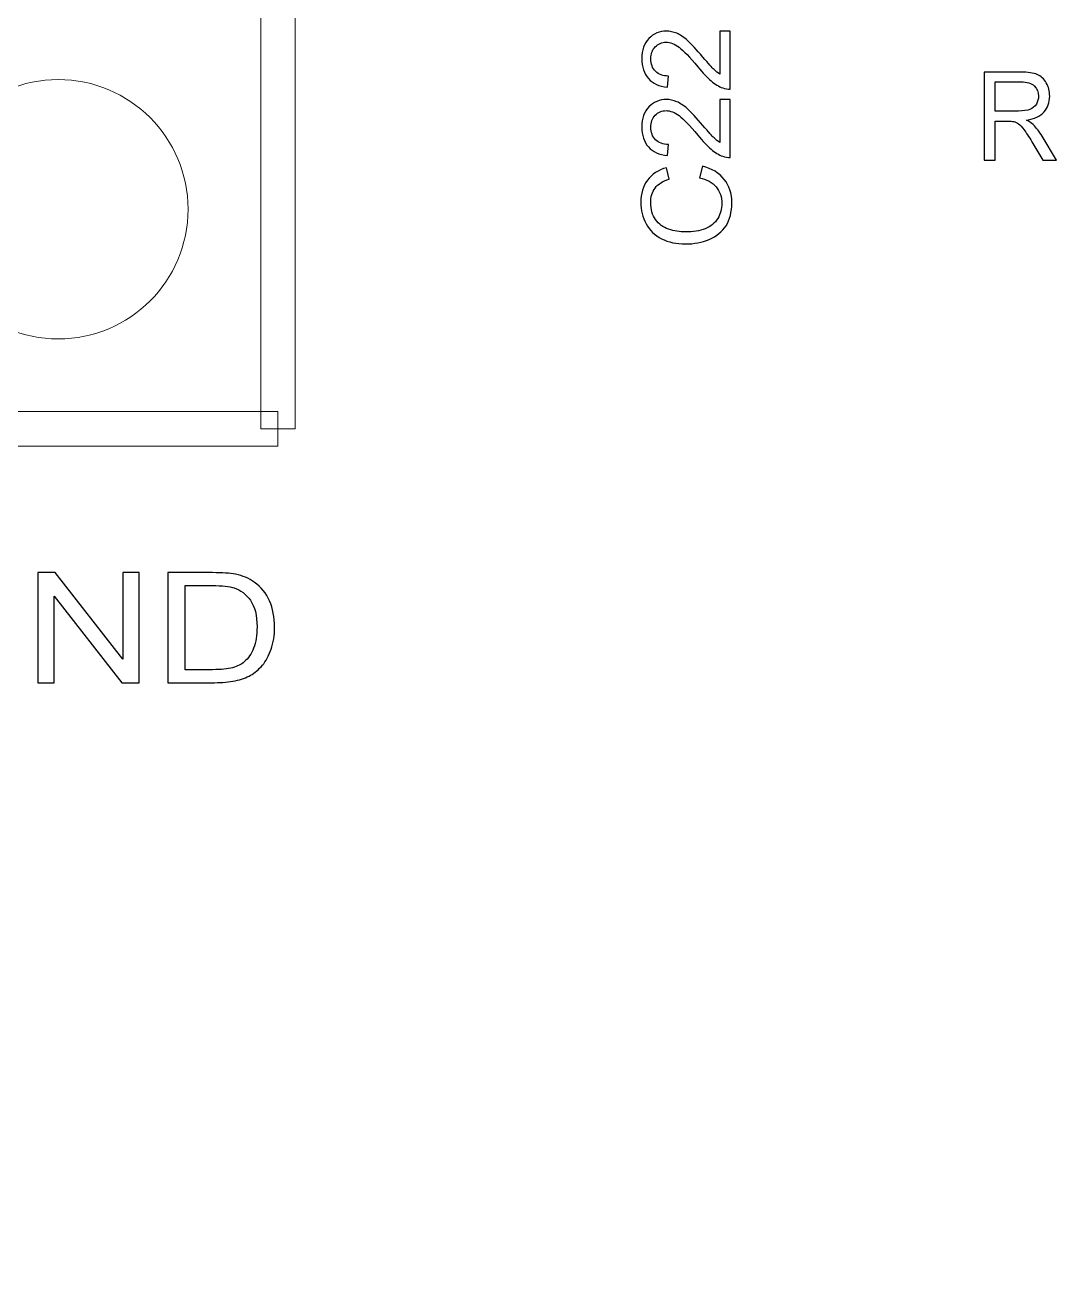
# Model space of a CAD drawing. Header units: millimetres. Extents: x -86 to 67, y -55 to 52.
# Drawn here: x -34.07 to -28.09, y -43.01 to -35.73 of the extents above; entities that cross this region are included whole.
import ezdxf

# ---------------------------------------------------------------- set-up
doc = ezdxf.new("R2010")
doc.units = ezdxf.units.MM
doc.header["$MEASUREMENT"] = 0
for name, color, linetype in [('BG_OUTLINE', 7, 'Continuous'), ('BG_SILKSCREEN_TOP', 7, 'Continuous'), ('PG_SILKSCREEN_TOP', 7, 'Continuous'), ('PIN_TOP', 7, 'Continuous'), ('RD_SILKSCREEN_TOP', 7, 'Continuous')]:
    doc.layers.add(name, color=color, linetype=linetype)

msp = doc.modelspace()

# ---------------------------------------------------------------- linework, layer by layer
at = {"layer": 'BG_OUTLINE', "color": 3, "lineweight": 9}
msp.add_open_spline([(-60.0926, 34.7331), (-60.0926, 34.7331), (63.7724, 34.7331), (63.7724, 34.7331), (63.7724, 34.7331), (64.585, 34.7336), (65.3646, 34.4113), (65.9396, 33.837), (65.9396, 33.837), (66.5146, 33.2627), (66.8379, 32.4797), (66.8384, 31.667), (66.8384, 31.667), (66.8384, 31.667), (66.8412, -52.28), (66.8412, -52.28), (66.8412, -52.28), (66.8412, -52.28), (66.8384, -52.1933), (66.8384, -52.1933), (66.8384, -52.1933), (66.8389, -53.006), (66.5166, -53.7856), (65.9424, -54.3606), (65.9424, -54.3606), (65.3681, -54.9356), (64.585, -55.2589), (63.7724, -55.2594), (63.7724, -55.2594), (63.7724, -55.2594), (-60.1869, -55.2594), (-60.1869, -55.2594), (-60.1869, -55.2594), (-60.1869, -55.2594), (-60.0853, -55.2518), (-60.0853, -55.2518), (-60.0853, -55.2518), (-60.8979, -55.2523), (-61.6775, -54.9299), (-62.2525, -54.3557), (-62.2525, -54.3557), (-62.8275, -53.7814), (-63.1508, -52.9984), (-63.1513, -52.1857), (-63.1513, -52.1857), (-63.1513, -52.1857), (-63.1587, 31.667), (-63.1587, 31.667), (-63.1587, 31.667), (-63.1592, 32.4797), (-62.8369, 33.2593), (-62.2626, 33.8343), (-62.2626, 33.8343), (-61.6883, 34.4093), (-60.9053, 34.7326), (-60.0926, 34.7331)], degree=3, knots=[0, 0, 0, 0, 0.071429, 0.071429, 0.071429, 0.071429, 0.142857, 0.142857, 0.142857, 0.142857, 0.214286, 0.214286, 0.214286, 0.214286, 0.285714, 0.285714, 0.285714, 0.285714, 0.357143, 0.357143, 0.357143, 0.357143, 0.428571, 0.428571, 0.428571, 0.428571, 0.5, 0.5, 0.5, 0.5, 0.571429, 0.571429, 0.571429, 0.571429, 0.642857, 0.642857, 0.642857, 0.642857, 0.714286, 0.714286, 0.714286, 0.714286, 0.785714, 0.785714, 0.785714, 0.785714, 0.857143, 0.857143, 0.857143, 0.857143, 0.928571, 0.928571, 0.928571, 0.928571, 1, 1, 1, 1], dxfattribs=at)
at = {"layer": 'BG_SILKSCREEN_TOP', "color": 2}
for points, knots in [([(-33.9966, -39.5292), (-33.9966, -39.5292), (-33.9966, -38.8928), (-33.9966, -38.8928), (-33.9966, -38.8928), (-33.9966, -38.8928), (-33.8954, -38.8928), (-33.8954, -38.8928), (-33.8954, -38.8928), (-33.8954, -38.8928), (-33.5038, -39.3924), (-33.5038, -39.3924), (-33.5038, -39.3924), (-33.5038, -39.3924), (-33.5038, -38.8928), (-33.5038, -38.8928), (-33.5038, -38.8928), (-33.5038, -38.8928), (-33.4092, -38.8928), (-33.4092, -38.8928), (-33.4092, -38.8928), (-33.4092, -38.8928), (-33.4092, -39.5292), (-33.4092, -39.5292), (-33.4092, -39.5292), (-33.4092, -39.5292), (-33.5105, -39.5292), (-33.5105, -39.5292), (-33.5105, -39.5292), (-33.5105, -39.5292), (-33.9019, -39.0291), (-33.9019, -39.0291), (-33.9019, -39.0291), (-33.9019, -39.0291), (-33.9019, -39.5292), (-33.9019, -39.5292), (-33.9019, -39.5292), (-33.9019, -39.5292), (-33.9966, -39.5292), (-33.9966, -39.5292)], [0, 0, 0, 0, 0.1, 0.1, 0.1, 0.1, 0.2, 0.2, 0.2, 0.2, 0.3, 0.3, 0.3, 0.3, 0.4, 0.4, 0.4, 0.4, 0.5, 0.5, 0.5, 0.5, 0.6, 0.6, 0.6, 0.6, 0.7, 0.7, 0.7, 0.7, 0.8, 0.8, 0.8, 0.8, 0.9, 0.9, 0.9, 0.9, 1, 1, 1, 1]), ([(-33.2434, -39.5292), (-33.2434, -39.5292), (-33.2434, -38.8928), (-33.2434, -38.8928), (-33.2434, -38.8928), (-33.2434, -38.8928), (-32.9868, -38.8928), (-32.9868, -38.8928), (-32.9868, -38.8928), (-32.9288, -38.8928), (-32.8845, -38.8959), (-32.8539, -38.902), (-32.8539, -38.902), (-32.8113, -38.9103), (-32.7748, -38.9256), (-32.7446, -38.9475), (-32.7446, -38.9475), (-32.7054, -38.9759), (-32.6759, -39.0121), (-32.6564, -39.0563), (-32.6564, -39.0563), (-32.6369, -39.1004), (-32.6272, -39.1508), (-32.6272, -39.2075), (-32.6272, -39.2075), (-32.6272, -39.2558), (-32.6337, -39.2987), (-32.6471, -39.336), (-32.6471, -39.336), (-32.6603, -39.3733), (-32.6771, -39.4043), (-32.6979, -39.4287), (-32.6979, -39.4287), (-32.7185, -39.4532), (-32.7411, -39.4725), (-32.7657, -39.4864), (-32.7657, -39.4864), (-32.7902, -39.5005), (-32.82, -39.5111), (-32.8546, -39.5184), (-32.8546, -39.5184), (-32.8896, -39.5256), (-32.9295, -39.5292), (-32.9744, -39.5292), (-32.9744, -39.5292), (-32.9744, -39.5292), (-33.2434, -39.5292), (-33.2434, -39.5292)], [0, 0, 0, 0, 0.083333, 0.083333, 0.083333, 0.083333, 0.166667, 0.166667, 0.166667, 0.166667, 0.25, 0.25, 0.25, 0.25, 0.333333, 0.333333, 0.333333, 0.333333, 0.416667, 0.416667, 0.416667, 0.416667, 0.5, 0.5, 0.5, 0.5, 0.583333, 0.583333, 0.583333, 0.583333, 0.666667, 0.666667, 0.666667, 0.666667, 0.75, 0.75, 0.75, 0.75, 0.833333, 0.833333, 0.833333, 0.833333, 0.916667, 0.916667, 0.916667, 0.916667, 1, 1, 1, 1]), ([(-33.1448, -39.4541), (-33.1448, -39.4541), (-32.9857, -39.4541), (-32.9857, -39.4541), (-32.9857, -39.4541), (-32.9365, -39.4541), (-32.8979, -39.4502), (-32.8699, -39.4424), (-32.8699, -39.4424), (-32.842, -39.4345), (-32.8197, -39.4236), (-32.8031, -39.4093), (-32.8031, -39.4093), (-32.7797, -39.3895), (-32.7614, -39.3625), (-32.7484, -39.3289), (-32.7484, -39.3289), (-32.7354, -39.2951), (-32.7288, -39.2544), (-32.7288, -39.2062), (-32.7288, -39.2062), (-32.7288, -39.1397), (-32.7416, -39.0886), (-32.7671, -39.0528), (-32.7671, -39.0528), (-32.7929, -39.017), (-32.824, -38.9931), (-32.8605, -38.981), (-32.8605, -38.981), (-32.887, -38.9722), (-32.9296, -38.9679), (-32.9881, -38.9679), (-32.9881, -38.9679), (-32.9881, -38.9679), (-33.1448, -38.9679), (-33.1448, -38.9679), (-33.1448, -38.9679), (-33.1448, -38.9679), (-33.1448, -39.4541), (-33.1448, -39.4541)], [0, 0, 0, 0, 0.1, 0.1, 0.1, 0.1, 0.2, 0.2, 0.2, 0.2, 0.3, 0.3, 0.3, 0.3, 0.4, 0.4, 0.4, 0.4, 0.5, 0.5, 0.5, 0.5, 0.6, 0.6, 0.6, 0.6, 0.7, 0.7, 0.7, 0.7, 0.8, 0.8, 0.8, 0.8, 0.9, 0.9, 0.9, 0.9, 1, 1, 1, 1])]:
    msp.add_open_spline(points, degree=3, knots=knots, dxfattribs=at)
at = {"layer": 'PG_SILKSCREEN_TOP', "color": 6, "lineweight": 9}
for points in [[(-32.7075, -35.521), (-32.7075, -35.521), (-32.5076, -35.521), (-32.5076, -35.521), (-32.5076, -35.521), (-32.5076, -35.521), (-32.5076, -38.061), (-32.5076, -38.061), (-32.5076, -38.061), (-32.5076, -38.061), (-32.7075, -38.061), (-32.7075, -38.061), (-32.7075, -38.061), (-32.7075, -38.061), (-32.7075, -35.521), (-32.7075, -35.521)], [(-32.6076, -37.9611), (-32.6076, -37.9611), (-32.6076, -38.161), (-32.6076, -38.161), (-32.6076, -38.161), (-32.6076, -38.161), (-37.6876, -38.161), (-37.6876, -38.161), (-37.6876, -38.161), (-37.6876, -38.161), (-37.6876, -37.9611), (-37.6876, -37.9611), (-37.6876, -37.9611), (-37.6876, -37.9611), (-32.6076, -37.9611), (-32.6076, -37.9611)]]:
    msp.add_open_spline(points, degree=3, knots=[0, 0, 0, 0, 0.25, 0.25, 0.25, 0.25, 0.5, 0.5, 0.5, 0.5, 0.75, 0.75, 0.75, 0.75, 1, 1, 1, 1], dxfattribs=at)
at = {"layer": 'PIN_TOP', "lineweight": 9}
msp.add_open_spline([(-33.1275, -36.791), (-33.1275, -36.3768), (-33.4633, -36.041), (-33.8776, -36.041), (-33.8776, -36.041), (-34.2918, -36.041), (-34.6276, -36.3768), (-34.6276, -36.791), (-34.6276, -36.791), (-34.6276, -37.2053), (-34.2918, -37.5411), (-33.8776, -37.5411), (-33.8776, -37.5411), (-33.4633, -37.5411), (-33.1275, -37.2053), (-33.1275, -36.791)], degree=3, knots=[0, 0, 0, 0, 0.25, 0.25, 0.25, 0.25, 0.5, 0.5, 0.5, 0.5, 0.75, 0.75, 0.75, 0.75, 1, 1, 1, 1], dxfattribs=at)
at = {"layer": 'RD_SILKSCREEN_TOP', "color": 8}
for points, knots in [([(-30.053, -35.7601), (-30.053, -35.7601), (-29.9929, -35.7601), (-29.9929, -35.7601), (-29.9929, -35.7601), (-29.9929, -35.7601), (-29.9929, -36.0966), (-29.9929, -36.0966), (-29.9929, -36.0966), (-30.008, -36.0971), (-30.0224, -36.0947), (-30.0363, -36.0894), (-30.0363, -36.0894), (-30.0593, -36.0809), (-30.0818, -36.0671), (-30.1041, -36.0483), (-30.1041, -36.0483), (-30.1262, -36.0293), (-30.152, -36.002), (-30.1811, -35.9665), (-30.1811, -35.9665), (-30.2265, -35.9111), (-30.2624, -35.8737), (-30.289, -35.8542), (-30.289, -35.8542), (-30.3154, -35.8348), (-30.3406, -35.8251), (-30.3641, -35.8251), (-30.3641, -35.8251), (-30.3889, -35.8251), (-30.4098, -35.834), (-30.4269, -35.8516), (-30.4269, -35.8516), (-30.4438, -35.8694), (-30.4523, -35.8925), (-30.4523, -35.921), (-30.4523, -35.921), (-30.4523, -35.9511), (-30.4433, -35.9751), (-30.4252, -35.9931), (-30.4252, -35.9931), (-30.4072, -36.0113), (-30.3822, -36.0204), (-30.3503, -36.0206), (-30.3503, -36.0206), (-30.3503, -36.0206), (-30.3568, -36.0849), (-30.3568, -36.0849), (-30.3568, -36.0849), (-30.4048, -36.0805), (-30.4413, -36.0639), (-30.4664, -36.0352), (-30.4664, -36.0352), (-30.4916, -36.0065), (-30.5041, -35.9679), (-30.5041, -35.9195), (-30.5041, -35.9195), (-30.5041, -35.8707), (-30.4905, -35.8321), (-30.4635, -35.8036), (-30.4635, -35.8036), (-30.4363, -35.775), (-30.4028, -35.7608), (-30.3627, -35.7608), (-30.3627, -35.7608), (-30.3423, -35.7608), (-30.3223, -35.765), (-30.3026, -35.7734), (-30.3026, -35.7734), (-30.283, -35.7817), (-30.2622, -35.7956), (-30.2405, -35.8149), (-30.2405, -35.8149), (-30.2187, -35.8342), (-30.1888, -35.8663), (-30.1509, -35.9112), (-30.1509, -35.9112), (-30.1194, -35.9487), (-30.098, -35.9728), (-30.0868, -35.9834), (-30.0868, -35.9834), (-30.0756, -35.9941), (-30.0644, -36.0029), (-30.053, -36.0099), (-30.053, -36.0099), (-30.053, -36.0099), (-30.053, -35.7601), (-30.053, -35.7601)], [0, 0, 0, 0, 0.045455, 0.045455, 0.045455, 0.045455, 0.090909, 0.090909, 0.090909, 0.090909, 0.136364, 0.136364, 0.136364, 0.136364, 0.181818, 0.181818, 0.181818, 0.181818, 0.227273, 0.227273, 0.227273, 0.227273, 0.272727, 0.272727, 0.272727, 0.272727, 0.318182, 0.318182, 0.318182, 0.318182, 0.363636, 0.363636, 0.363636, 0.363636, 0.409091, 0.409091, 0.409091, 0.409091, 0.454545, 0.454545, 0.454545, 0.454545, 0.5, 0.5, 0.5, 0.5, 0.545455, 0.545455, 0.545455, 0.545455, 0.590909, 0.590909, 0.590909, 0.590909, 0.636364, 0.636364, 0.636364, 0.636364, 0.681818, 0.681818, 0.681818, 0.681818, 0.727273, 0.727273, 0.727273, 0.727273, 0.772727, 0.772727, 0.772727, 0.772727, 0.818182, 0.818182, 0.818182, 0.818182, 0.863636, 0.863636, 0.863636, 0.863636, 0.909091, 0.909091, 0.909091, 0.909091, 0.954545, 0.954545, 0.954545, 0.954545, 1, 1, 1, 1]), ([(-28.5247, -36.5073), (-28.5247, -36.5073), (-28.5247, -35.9982), (-28.5247, -35.9982), (-28.5247, -35.9982), (-28.5247, -35.9982), (-28.3151, -35.9982), (-28.3151, -35.9982), (-28.3151, -35.9982), (-28.273, -35.9982), (-28.2409, -36.0028), (-28.219, -36.0119), (-28.219, -36.0119), (-28.1971, -36.0211), (-28.1796, -36.0372), (-28.1664, -36.0603), (-28.1664, -36.0603), (-28.1533, -36.0835), (-28.1468, -36.1091), (-28.1468, -36.1371), (-28.1468, -36.1371), (-28.1468, -36.1733), (-28.1575, -36.2036), (-28.1794, -36.2284), (-28.1794, -36.2284), (-28.2011, -36.2532), (-28.2346, -36.2689), (-28.28, -36.2757), (-28.28, -36.2757), (-28.2634, -36.2842), (-28.2508, -36.2926), (-28.2422, -36.3011), (-28.2422, -36.3011), (-28.2239, -36.3191), (-28.2067, -36.3417), (-28.1902, -36.3687), (-28.1902, -36.3687), (-28.1902, -36.3687), (-28.108, -36.5073), (-28.108, -36.5073), (-28.108, -36.5073), (-28.108, -36.5073), (-28.1868, -36.5073), (-28.1868, -36.5073), (-28.1868, -36.5073), (-28.1868, -36.5073), (-28.2493, -36.4013), (-28.2493, -36.4013), (-28.2493, -36.4013), (-28.2676, -36.3709), (-28.2826, -36.3474), (-28.2945, -36.3313), (-28.2945, -36.3313), (-28.3063, -36.315), (-28.3169, -36.3037), (-28.3262, -36.2973), (-28.3262, -36.2973), (-28.3355, -36.2907), (-28.345, -36.2862), (-28.3547, -36.2836), (-28.3547, -36.2836), (-28.3618, -36.2821), (-28.3734, -36.2813), (-28.3896, -36.2813), (-28.3896, -36.2813), (-28.3896, -36.2813), (-28.4621, -36.2813), (-28.4621, -36.2813), (-28.4621, -36.2813), (-28.4621, -36.2813), (-28.4621, -36.5073), (-28.4621, -36.5073), (-28.4621, -36.5073), (-28.4621, -36.5073), (-28.5247, -36.5073), (-28.5247, -36.5073)], [0, 0, 0, 0, 0.052632, 0.052632, 0.052632, 0.052632, 0.105263, 0.105263, 0.105263, 0.105263, 0.157895, 0.157895, 0.157895, 0.157895, 0.210526, 0.210526, 0.210526, 0.210526, 0.263158, 0.263158, 0.263158, 0.263158, 0.315789, 0.315789, 0.315789, 0.315789, 0.368421, 0.368421, 0.368421, 0.368421, 0.421053, 0.421053, 0.421053, 0.421053, 0.473684, 0.473684, 0.473684, 0.473684, 0.526316, 0.526316, 0.526316, 0.526316, 0.578947, 0.578947, 0.578947, 0.578947, 0.631579, 0.631579, 0.631579, 0.631579, 0.684211, 0.684211, 0.684211, 0.684211, 0.736842, 0.736842, 0.736842, 0.736842, 0.789474, 0.789474, 0.789474, 0.789474, 0.842105, 0.842105, 0.842105, 0.842105, 0.894737, 0.894737, 0.894737, 0.894737, 0.947368, 0.947368, 0.947368, 0.947368, 1, 1, 1, 1]), ([(-28.4621, -36.2229), (-28.4621, -36.2229), (-28.3277, -36.2229), (-28.3277, -36.2229), (-28.3277, -36.2229), (-28.2991, -36.2229), (-28.2767, -36.2197), (-28.2606, -36.2133), (-28.2606, -36.2133), (-28.2445, -36.2069), (-28.2322, -36.1967), (-28.2238, -36.1828), (-28.2238, -36.1828), (-28.2155, -36.1688), (-28.2113, -36.1536), (-28.2113, -36.1371), (-28.2113, -36.1371), (-28.2113, -36.1131), (-28.2193, -36.0933), (-28.2356, -36.0777), (-28.2356, -36.0777), (-28.2518, -36.0622), (-28.2774, -36.0545), (-28.3125, -36.0545), (-28.3125, -36.0545), (-28.3125, -36.0545), (-28.4621, -36.0545), (-28.4621, -36.0545), (-28.4621, -36.0545), (-28.4621, -36.0545), (-28.4621, -36.2229), (-28.4621, -36.2229)], [0, 0, 0, 0, 0.125, 0.125, 0.125, 0.125, 0.25, 0.25, 0.25, 0.25, 0.375, 0.375, 0.375, 0.375, 0.5, 0.5, 0.5, 0.5, 0.625, 0.625, 0.625, 0.625, 0.75, 0.75, 0.75, 0.75, 0.875, 0.875, 0.875, 0.875, 1, 1, 1, 1]), ([(-30.053, -36.1556), (-30.053, -36.1556), (-29.9929, -36.1556), (-29.9929, -36.1556), (-29.9929, -36.1556), (-29.9929, -36.1556), (-29.9929, -36.4921), (-29.9929, -36.4921), (-29.9929, -36.4921), (-30.008, -36.4926), (-30.0224, -36.4902), (-30.0363, -36.4849), (-30.0363, -36.4849), (-30.0593, -36.4764), (-30.0818, -36.4626), (-30.1041, -36.4438), (-30.1041, -36.4438), (-30.1262, -36.4248), (-30.152, -36.3975), (-30.1811, -36.362), (-30.1811, -36.362), (-30.2265, -36.3066), (-30.2624, -36.2692), (-30.289, -36.2497), (-30.289, -36.2497), (-30.3154, -36.2303), (-30.3406, -36.2206), (-30.3641, -36.2206), (-30.3641, -36.2206), (-30.3889, -36.2206), (-30.4098, -36.2295), (-30.4269, -36.2471), (-30.4269, -36.2471), (-30.4438, -36.2649), (-30.4523, -36.288), (-30.4523, -36.3165), (-30.4523, -36.3165), (-30.4523, -36.3466), (-30.4433, -36.3706), (-30.4252, -36.3886), (-30.4252, -36.3886), (-30.4072, -36.4068), (-30.3822, -36.4159), (-30.3503, -36.4161), (-30.3503, -36.4161), (-30.3503, -36.4161), (-30.3568, -36.4804), (-30.3568, -36.4804), (-30.3568, -36.4804), (-30.4048, -36.476), (-30.4413, -36.4594), (-30.4664, -36.4307), (-30.4664, -36.4307), (-30.4916, -36.402), (-30.5041, -36.3634), (-30.5041, -36.315), (-30.5041, -36.315), (-30.5041, -36.2662), (-30.4905, -36.2276), (-30.4635, -36.1991), (-30.4635, -36.1991), (-30.4363, -36.1705), (-30.4028, -36.1563), (-30.3627, -36.1563), (-30.3627, -36.1563), (-30.3423, -36.1563), (-30.3223, -36.1605), (-30.3026, -36.1689), (-30.3026, -36.1689), (-30.283, -36.1772), (-30.2622, -36.1911), (-30.2405, -36.2104), (-30.2405, -36.2104), (-30.2187, -36.2297), (-30.1888, -36.2618), (-30.1509, -36.3067), (-30.1509, -36.3067), (-30.1194, -36.3442), (-30.098, -36.3683), (-30.0868, -36.3789), (-30.0868, -36.3789), (-30.0756, -36.3896), (-30.0644, -36.3984), (-30.053, -36.4054), (-30.053, -36.4054), (-30.053, -36.4054), (-30.053, -36.1556), (-30.053, -36.1556)], [0, 0, 0, 0, 0.045455, 0.045455, 0.045455, 0.045455, 0.090909, 0.090909, 0.090909, 0.090909, 0.136364, 0.136364, 0.136364, 0.136364, 0.181818, 0.181818, 0.181818, 0.181818, 0.227273, 0.227273, 0.227273, 0.227273, 0.272727, 0.272727, 0.272727, 0.272727, 0.318182, 0.318182, 0.318182, 0.318182, 0.363636, 0.363636, 0.363636, 0.363636, 0.409091, 0.409091, 0.409091, 0.409091, 0.454545, 0.454545, 0.454545, 0.454545, 0.5, 0.5, 0.5, 0.5, 0.545455, 0.545455, 0.545455, 0.545455, 0.590909, 0.590909, 0.590909, 0.590909, 0.636364, 0.636364, 0.636364, 0.636364, 0.681818, 0.681818, 0.681818, 0.681818, 0.727273, 0.727273, 0.727273, 0.727273, 0.772727, 0.772727, 0.772727, 0.772727, 0.818182, 0.818182, 0.818182, 0.818182, 0.863636, 0.863636, 0.863636, 0.863636, 0.909091, 0.909091, 0.909091, 0.909091, 0.954545, 0.954545, 0.954545, 0.954545, 1, 1, 1, 1]), ([(-30.1714, -36.6092), (-30.1714, -36.6092), (-30.1543, -36.5418), (-30.1543, -36.5418), (-30.1543, -36.5418), (-30.0991, -36.5559), (-30.0569, -36.5814), (-30.0277, -36.618), (-30.0277, -36.618), (-29.9987, -36.6547), (-29.9842, -36.6996), (-29.9842, -36.7527), (-29.9842, -36.7527), (-29.9842, -36.8075), (-29.9954, -36.8521), (-30.0177, -36.8865), (-30.0177, -36.8865), (-30.0401, -36.9209), (-30.0724, -36.9471), (-30.1148, -36.965), (-30.1148, -36.965), (-30.1572, -36.9829), (-30.2027, -36.9919), (-30.2513, -36.9919), (-30.2513, -36.9919), (-30.3043, -36.9919), (-30.3505, -36.9818), (-30.39, -36.9615), (-30.39, -36.9615), (-30.4295, -36.9412), (-30.4594, -36.9124), (-30.48, -36.875), (-30.48, -36.875), (-30.5005, -36.8376), (-30.5107, -36.7965), (-30.5107, -36.7516), (-30.5107, -36.7516), (-30.5107, -36.7006), (-30.4977, -36.6578), (-30.4718, -36.6231), (-30.4718, -36.6231), (-30.4458, -36.5884), (-30.4094, -36.5642), (-30.3624, -36.5506), (-30.3624, -36.5506), (-30.3624, -36.5506), (-30.3467, -36.6168), (-30.3467, -36.6168), (-30.3467, -36.6168), (-30.3838, -36.6287), (-30.4107, -36.6457), (-30.4277, -36.6683), (-30.4277, -36.6683), (-30.4446, -36.6907), (-30.453, -36.7189), (-30.453, -36.753), (-30.453, -36.753), (-30.453, -36.7921), (-30.4437, -36.8247), (-30.425, -36.851), (-30.425, -36.851), (-30.4061, -36.8774), (-30.381, -36.8958), (-30.3493, -36.9064), (-30.3493, -36.9064), (-30.3178, -36.9171), (-30.2852, -36.9224), (-30.2517, -36.9224), (-30.2517, -36.9224), (-30.2083, -36.9224), (-30.1706, -36.9161), (-30.1382, -36.9036), (-30.1382, -36.9036), (-30.106, -36.8909), (-30.0818, -36.8713), (-30.0658, -36.8446), (-30.0658, -36.8446), (-30.0498, -36.818), (-30.0419, -36.7892), (-30.0419, -36.7581), (-30.0419, -36.7581), (-30.0419, -36.7204), (-30.0528, -36.6885), (-30.0745, -36.6623), (-30.0745, -36.6623), (-30.0963, -36.6361), (-30.1286, -36.6185), (-30.1714, -36.6092)], [0, 0, 0, 0, 0.045455, 0.045455, 0.045455, 0.045455, 0.090909, 0.090909, 0.090909, 0.090909, 0.136364, 0.136364, 0.136364, 0.136364, 0.181818, 0.181818, 0.181818, 0.181818, 0.227273, 0.227273, 0.227273, 0.227273, 0.272727, 0.272727, 0.272727, 0.272727, 0.318182, 0.318182, 0.318182, 0.318182, 0.363636, 0.363636, 0.363636, 0.363636, 0.409091, 0.409091, 0.409091, 0.409091, 0.454545, 0.454545, 0.454545, 0.454545, 0.5, 0.5, 0.5, 0.5, 0.545455, 0.545455, 0.545455, 0.545455, 0.590909, 0.590909, 0.590909, 0.590909, 0.636364, 0.636364, 0.636364, 0.636364, 0.681818, 0.681818, 0.681818, 0.681818, 0.727273, 0.727273, 0.727273, 0.727273, 0.772727, 0.772727, 0.772727, 0.772727, 0.818182, 0.818182, 0.818182, 0.818182, 0.863636, 0.863636, 0.863636, 0.863636, 0.909091, 0.909091, 0.909091, 0.909091, 0.954545, 0.954545, 0.954545, 0.954545, 1, 1, 1, 1])]:
    msp.add_open_spline(points, degree=3, knots=knots, dxfattribs=at)

doc.saveas('drawing.dxf')
